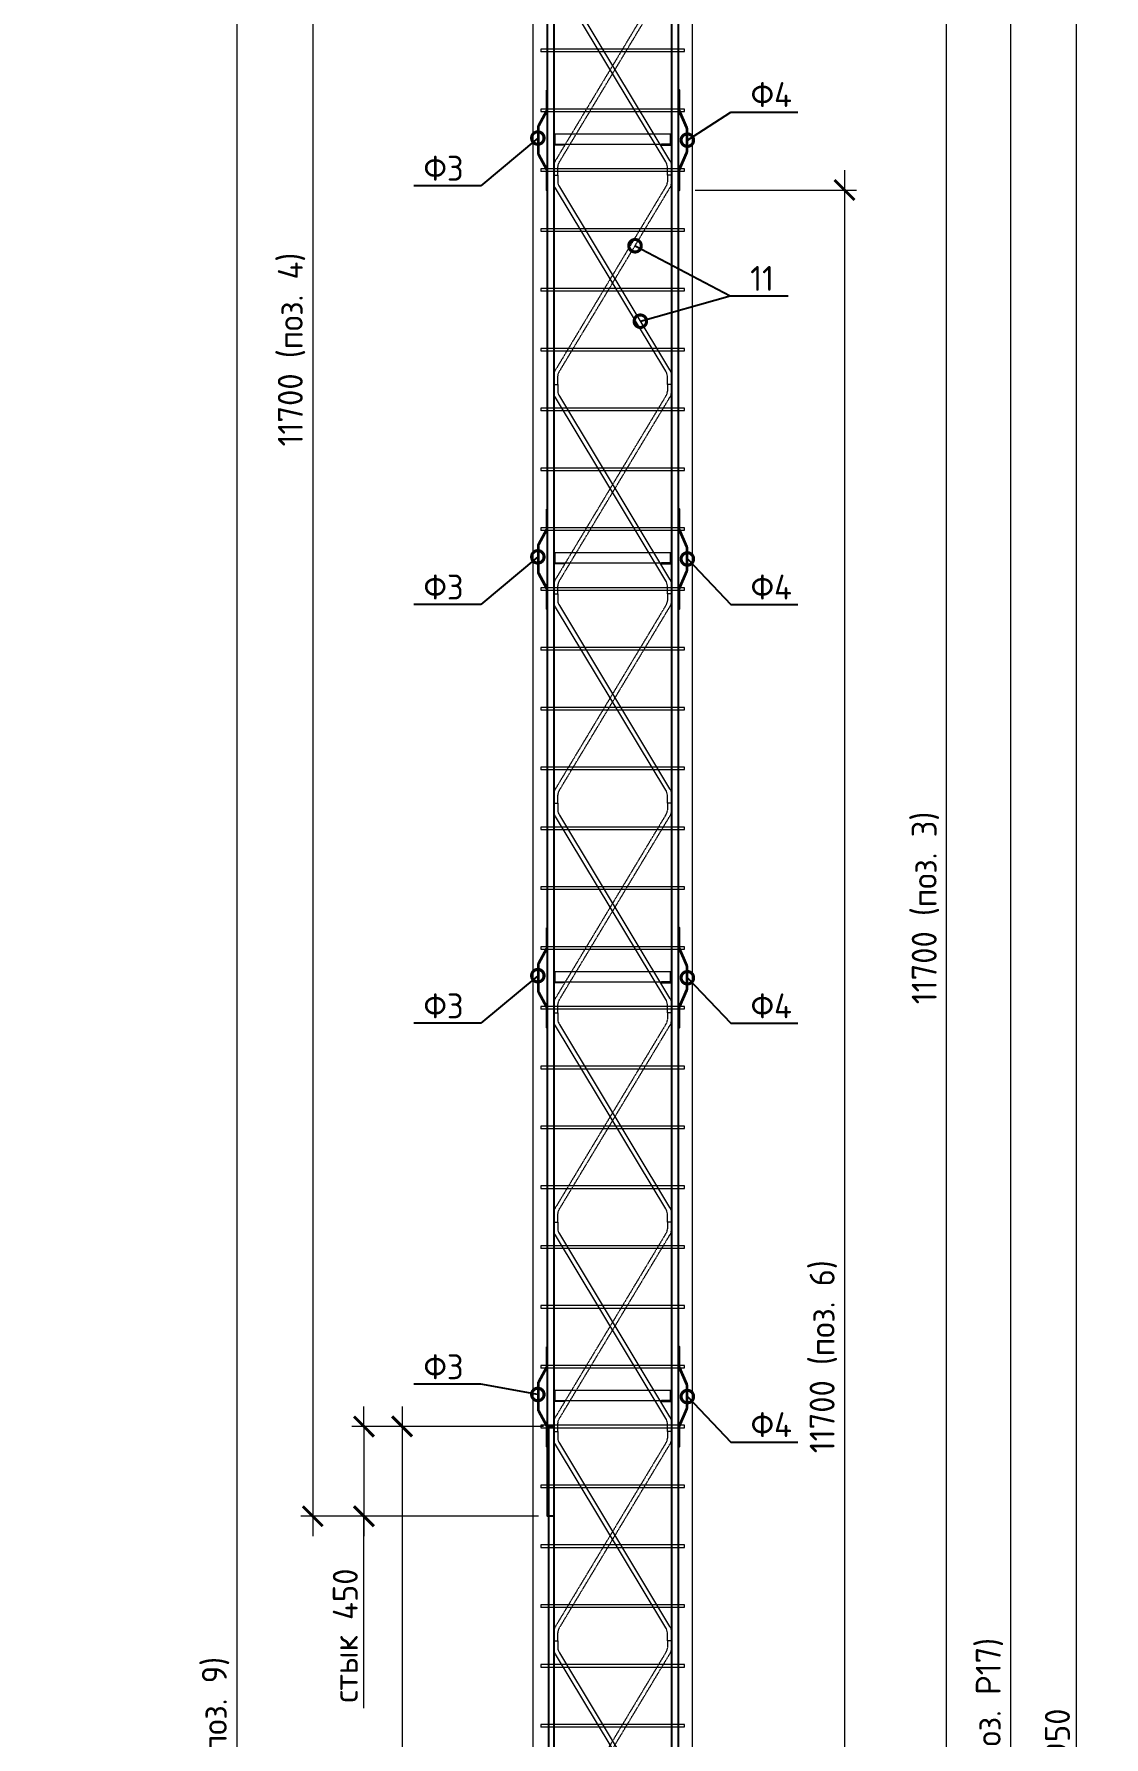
# Model space of a CAD drawing. Header units: millimetres. Extents: x -65574 to 111613, y -106550 to -50518.
# Drawn here: x 32121 to 37488, y -85459 to -76921 of the extents above; entities that cross this region are included whole.
import ezdxf
from ezdxf import colors
from ezdxf.entities.mleader import LeaderData, LeaderLine
from ezdxf.math import Vec2, Vec3

# ---------------------------------------------------------------- set-up
doc = ezdxf.new("R2010")
doc.units = ezdxf.units.MM
doc.linetypes.add('невидимая', pattern=[0.375, 0.25, -0.125])
doc.layers.get('Defpoints').update_dxf_attribs({"color": 6})
doc.layers.add('Dim', color=11, linetype='Continuous', lineweight=13)
doc.layers.add('ОПП_ОС_Размеры', color=7, linetype='Continuous', lineweight=25)
doc.styles.add('GOST-2.304_Type-B', font='GOST Common.ttf')
doc.dimstyles.new('УРСТ', dxfattribs={"dimtxt": 2.5, "dimasz": 2, "dimexe": 1.2, "dimexo": 1.5, "dimtad": 1, "dimdec": 0, "dimrnd": 1, "dimtxsty": 'GOST-2.304_Type-B', "dimblk": 'ARCHTICK', "dimcen": 2, "dimdle": 2, "dimazin": 3, "dimtfac": 1, "dimtdec": 0, "dimtmove": 1, "dimatfit": 0, "dimldrblk": 'NONE', "dimlwd": 15, "dimlwe": 15})

# ---------------------------------------------------------------- blocks, each defined once
blk = doc.blocks.new('_None')
blk = doc.blocks.new('_ArchTick')
at = {"color": 0, "linetype": 'ByBlock', "const_width": 0.15}
blk.add_lwpolyline([(-0.5, -0.5), (0.5, 0.5)], dxfattribs=at)
blk = doc.blocks.new('*D186')
at = {"color": 0, "lineweight": 15, "ltscale": 100, "transparency": 16777216}
for p, q in [((37020, -71052.8), (37020, -100652.8)), ((35393.2, -71152.8), (37080, -71152.8)), ((35393.2, -100552.8), (37080, -100552.8))]:
    blk.add_line(p, q, dxfattribs=at)
at = {"layer": 'Defpoints', "color": 0, "lineweight": -2, "ltscale": 100, "transparency": 16777216}
for p in [(35318.2, -71152.8), (35318.2, -100552.8), (37020, -100552.8)]:
    blk.add_point(p, dxfattribs=at)
at = {"color": 0, "lineweight": 15, "ltscale": 100, "transparency": 16777216, "xscale": 100, "yscale": 100, "zscale": 100}
for p, rotation in [((37020, -71152.8), 90), ((37020, -100552.8), 270)]:
    blk.add_blockref('_ArchTick', p, dxfattribs=dict(at, rotation=rotation))
at = {"color": 0, "lineweight": 15, "ltscale": 100, "transparency": 16777216, "insert": (36913.8, -85852.8), "char_height": 125, "attachment_point": 5, "rotation": 90, "style": 'GOST-2.304_Type-B'}
blk.add_mtext('\\A1;14х2100=29400 (поз. Р17)', dxfattribs=at)
blk = doc.blocks.new('_DotSmall')
at = {"color": 0, "linetype": 'ByBlock', "const_width": 0.5}
blk.add_lwpolyline([(-0.0625, 0, 1), (0.0625, 0, 1)], format="xyb", close=True, dxfattribs=at)
blk = doc.blocks.new('*U170')
at = {"lineweight": 15}
blk.add_lwpolyline([(-360, -6), (360, -6), (360, 6), (-360, 6), (-360, -7)], dxfattribs=at)
blk = doc.blocks.new('*U171')
at = {"color": 0, "linetype": 'ByBlock', "lineweight": -2, "transparency": 16777216}
for p in [(0, 0), (0, -300), (0, -600), (0, -900), (0, -1200), (0, -1500), (0, -1800), (0, -2100), (0, -2400), (0, -2700), (0, -3000), (0, -3300), (0, -3600), (0, -3900), (0, -4200), (0, -4500), (0, -4800), (0, -5100), (0, -5400), (0, -5700)]:
    blk.add_blockref('*U170', p, dxfattribs=at)
blk = doc.blocks.new('*U172')
at = {"lineweight": 15}
for points in [[(-245, -27.5), (-295, -27.5), (-295, 22.5), (-290, 22.5), (-290, -22.5), (-245, -22.5), (-245, -22.5)], [(245, -27.5), (295, -27.5), (295, 22.5), (290, 22.5), (290, -22.5), (245, -22.5), (245, -22.5)]]:
    blk.add_lwpolyline(points, close=True, dxfattribs=at)
blk.add_lwpolyline([(-263, -22.5), (290, -22.5), (290, 27.5), (-290, 27.5), (-290, -22.5)], dxfattribs=at)
blk = doc.blocks.new('*U173')
at = {"color": 0, "linetype": 'ByBlock', "lineweight": -2, "transparency": 16777216}
for p in [(0, -6300), (0, -8400), (0, -10500), (0, -12600)]:
    blk.add_blockref('*U172', p, dxfattribs=at)
blk = doc.blocks.new('dthysq')
at = {"lineweight": 15}
blk.add_lwpolyline([(25238.9, -216.1), (25238.9, -175), (25258.9, -175), (25258.9, -209.1, 0.168934), (25267.5, -234), (25820.2, -1152.1, -0.168934), (25828.9, -1177), (25828.9, -1225), (25808.9, -1225), (25808.9, -1183.9, 0.168934), (25800.2, -1159.1), (25247.5, -240.9, -0.168934)], format="xyb", close=True, dxfattribs=at)
at = {"linetype": 'невидимая', "lineweight": 15, "ltscale": 7}
blk.add_lwpolyline([(25828.9, -216.1), (25828.9, -175), (25808.9, -175), (25808.9, -209.1, -0.168934), (25800.2, -234), (25247.5, -1152.1, 0.168934), (25238.9, -1177), (25238.9, -1225), (25258.9, -1225), (25258.9, -1183.9, -0.168934), (25267.5, -1159.1), (25820.2, -240.9, 0.168934)], format="xyb", close=True, dxfattribs=at)
blk = doc.blocks.new('*U174')
blk.add_blockref('dthysq', (-25533.9, 700))
blk = doc.blocks.new('*U175')
at = {"color": 0, "linetype": 'ByBlock', "lineweight": -2, "transparency": 16777216}
for p in [(0, -6300), (0, -7350), (0, -8400), (0, -9450), (0, -10500), (0, -11550), (0, -12600), (0, -13650), (0, -14700)]:
    blk.add_blockref('*U174', p, dxfattribs=at)
blk = doc.blocks.new('*D188')
at = {"color": 0, "lineweight": 15, "transparency": 16777216}
for p, q in [((37348.4, -69952.8), (37348.4, -101102.8)), ((36418.4, -70052.8), (37408.4, -70052.8)), ((35404.2, -101002.8), (37408.4, -101002.8))]:
    blk.add_line(p, q, dxfattribs=at)
at = {"layer": 'Defpoints', "color": 0, "lineweight": -2, "transparency": 16777216}
for p in [(36343.4, -70052.8), (35329.2, -101002.8), (37348.4, -101002.8)]:
    blk.add_point(p, dxfattribs=at)
at = {"color": 0, "lineweight": 15, "transparency": 16777216, "xscale": 100, "yscale": 100, "zscale": 100}
for p, rotation in [((37348.4, -70052.8), 90), ((37348.4, -101002.8), 270)]:
    blk.add_blockref('_ArchTick', p, dxfattribs=dict(at, rotation=rotation))
at = {"color": 0, "lineweight": 15, "transparency": 16777216, "insert": (37254.7, -85527.8), "char_height": 125, "attachment_point": 5, "rotation": 90, "style": 'GOST-2.304_Type-B'}
blk.add_mtext('\\A1;30950', dxfattribs=at)
blk = doc.blocks.new('*U176')
at = {"lineweight": 15}
blk.add_lwpolyline([(-360, -6), (360, -6), (360, 6), (-360, 6), (-360, -7)], dxfattribs=at)
blk = doc.blocks.new('*U177')
at = {"color": 0, "linetype": 'ByBlock', "lineweight": -2, "transparency": 16777216}
for p in [(0, 0), (0, -300), (0, -600), (0, -900), (0, -1200), (0, -1500), (0, -1800), (0, -2100), (0, -2400), (0, -2700), (0, -3000), (0, -3300), (0, -3600), (0, -3900), (0, -4200), (0, -4500), (0, -4800), (0, -5100), (0, -5400), (0, -5700), (0, -6000), (0, -6300), (0, -6600), (0, -6900), (0, -7200), (0, -7500), (0, -7800), (0, -8100), (0, -8400)]:
    blk.add_blockref('*U176', p, dxfattribs=at)
blk = doc.blocks.new('*D189')
at = {"color": 0, "lineweight": 15, "transparency": 16777216}
for p, q in [((33138, -70902.8), (33138, -100802.8)), ((34588.2, -71002.8), (33078, -71002.8)), ((34588.2, -100702.8), (33078, -100702.8))]:
    blk.add_line(p, q, dxfattribs=at)
at = {"layer": 'Defpoints', "color": 0, "lineweight": -2, "transparency": 16777216}
for p in [(34663.2, -71002.8), (33138, -100702.8), (34663.2, -100702.8)]:
    blk.add_point(p, dxfattribs=at)
at = {"color": 0, "lineweight": 15, "transparency": 16777216, "xscale": 100, "yscale": 100, "zscale": 100}
for p, rotation in [((33138, -71002.8), 90), ((33138, -100702.8), 270)]:
    blk.add_blockref('_ArchTick', p, dxfattribs=dict(at, rotation=rotation))
at = {"color": 0, "lineweight": -2, "transparency": 16777216, "insert": (33031.8, -85852.8), "char_height": 125, "attachment_point": 5, "rotation": 90, "style": 'GOST-2.304_Type-B'}
blk.add_mtext('\\A1;99х300=29700 (поз. 9)', dxfattribs=at)
blk = doc.blocks.new('ываыуааыу')
at = {"color": 3, "lineweight": -2}
blk.add_lwpolyline([(109751.9, 31840.3), (109836.7, 31803, 0.103926), (109840.8, 31802.1), (109938.6, 31802.1), (109938.6, 31797.1), (109838.7, 31797.1, -0.103926), (109834.7, 31798), (109749.8, 31835.3, 0.103926), (109745.8, 31836.1), (109631.5, 31836.1, 0.103926), (109627.4, 31835.3), (109542.6, 31798, -0.103926), (109538.5, 31797.1), (109438.6, 31797.1), (109438.6, 31802.1), (109536.5, 31802.1, 0.103926), (109540.5, 31803), (109625.3, 31840.3, -0.103926), (109629.4, 31841.1), (109747.9, 31841.1, -0.103926)], format="xyb", close=True, dxfattribs=at)
blk = doc.blocks.new('ФИКСАТОРРРРР')
at = {"color": 6, "lineweight": -2}
blk.add_lwpolyline([(109575.7, -70972.8), (109477.9, -70972.8, -0.126741), (109473, -70971.5), (109399.6, -70931, 0.126741), (109394.8, -70929.8), (109325.7, -70929.8), (109256.7, -70929.8, 0.126741), (109251.8, -70931), (109178.4, -70971.5, -0.126741), (109173.6, -70972.8), (109075.7, -70972.8), (109075.7, -70977.8), (109175.6, -70977.8, 0.126741), (109180.4, -70976.5), (109253.9, -70936, -0.126741), (109258.7, -70934.8), (109325.7, -70934.8), (109392.8, -70934.8, -0.126741), (109397.6, -70936), (109471, -70976.5, 0.126741), (109475.8, -70977.8), (109575.7, -70977.8)], format="xyb", close=True, dxfattribs=at)
blk = doc.blocks.new('*D470')
at = {"color": 0, "lineweight": 15, "ltscale": 100, "transparency": 16777216}
for p, q in [((33519, -72552.8), (33519, -84452.8)), ((34652.2, -72652.8), (33459, -72652.8)), ((34652.2, -84352.8), (33459, -84352.8))]:
    blk.add_line(p, q, dxfattribs=at)
at = {"layer": 'Defpoints', "color": 0, "lineweight": -2, "ltscale": 100, "transparency": 16777216}
for p in [(34727.2, -72652.8), (33519, -84352.8), (34727.2, -84352.8)]:
    blk.add_point(p, dxfattribs=at)
at = {"color": 0, "lineweight": 15, "ltscale": 100, "transparency": 16777216, "xscale": 100, "yscale": 100, "zscale": 100}
for p, rotation in [((33519, -72652.8), 90), ((33519, -84352.8), 270)]:
    blk.add_blockref('_ArchTick', p, dxfattribs=dict(at, rotation=rotation))
at = {"color": 0, "lineweight": 15, "ltscale": 100, "transparency": 16777216, "insert": (33412.7, -78502.8), "char_height": 125, "attachment_point": 5, "rotation": 90, "style": 'GOST-2.304_Type-B'}
blk.add_mtext('\\A1;11700 (поз. 4)', dxfattribs=at)
blk = doc.blocks.new('*D472')
at = {"color": 0, "lineweight": 15, "transparency": 16777216}
for p, q in [((33967.2, -83802.8), (33967.2, -95702.8)), ((34677.2, -83902.8), (33907.2, -83902.8)), ((34652.2, -95602.8), (33907.2, -95602.8))]:
    blk.add_line(p, q, dxfattribs=at)
at = {"layer": 'Defpoints', "color": 0, "lineweight": -2, "transparency": 16777216}
for p in [(34752.2, -83902.8), (33967.2, -95602.8), (34727.2, -95602.8)]:
    blk.add_point(p, dxfattribs=at)
at = {"color": 0, "lineweight": 15, "transparency": 16777216, "xscale": 100, "yscale": 100, "zscale": 100}
for p, rotation in [((33967.2, -83902.8), 90), ((33967.2, -95602.8), 270)]:
    blk.add_blockref('_ArchTick', p, dxfattribs=dict(at, rotation=rotation))
at = {"color": 0, "lineweight": 15, "transparency": 16777216, "insert": (33861, -89752.8), "char_height": 125, "attachment_point": 5, "rotation": 90, "style": 'GOST-2.304_Type-B'}
blk.add_mtext('\\A1;11700 (поз. 7)', dxfattribs=at)
blk = doc.blocks.new('*D473')
at = {"color": 0, "lineweight": 15, "transparency": 16777216}
for p, q in [((33776, -83902.8), (33776, -83802.8)), ((34652.2, -83902.8), (33716, -83902.8)), ((33776, -83902.8), (33776, -84352.8)), ((33776, -83902.8), (33776, -84352.8)), ((34652.2, -84352.8), (33716, -84352.8)), ((33776, -84352.8), (33776, -84452.8)), ((33776, -85315.9), (33776, -84352.8))]:
    blk.add_line(p, q, dxfattribs=at)
at = {"layer": 'Defpoints', "color": 0, "lineweight": -2, "transparency": 16777216}
for p in [(34727.2, -83902.8), (33776, -84352.8), (34727.2, -84352.8)]:
    blk.add_point(p, dxfattribs=at)
at = {"color": 0, "lineweight": 15, "transparency": 16777216, "xscale": 100, "yscale": 100, "zscale": 100}
for p, rotation in [((33776, -83902.8), 270), ((33776, -84352.8), 90)]:
    blk.add_blockref('_ArchTick', p, dxfattribs=dict(at, rotation=rotation))
at = {"color": 0, "lineweight": 15, "transparency": 16777216, "insert": (33682.3, -84950.8), "char_height": 125, "attachment_point": 5, "rotation": 90, "style": 'GOST-2.304_Type-B'}
blk.add_mtext('\\A1;стык 450', dxfattribs=at)
blk = doc.blocks.new('*D480')
at = {"color": 0, "lineweight": 15, "transparency": 16777216}
for p, q in [((36698.7, -87252.8), (36698.7, -75352.8)), ((35415.2, -75452.8), (36758.7, -75452.8)), ((35415.2, -87152.8), (36758.7, -87152.8))]:
    blk.add_line(p, q, dxfattribs=at)
at = {"layer": 'Defpoints', "color": 0, "lineweight": -2, "transparency": 16777216}
for p in [(35340.2, -75452.8), (36698.7, -75452.8), (35340.2, -87152.8)]:
    blk.add_point(p, dxfattribs=at)
at = {"color": 0, "lineweight": 15, "transparency": 16777216, "xscale": 100, "yscale": 100, "zscale": 100}
for p, rotation in [((36698.7, -75452.8), 90), ((36698.7, -87152.8), 270)]:
    blk.add_blockref('_ArchTick', p, dxfattribs=dict(at, rotation=rotation))
at = {"color": 0, "lineweight": 15, "transparency": 16777216, "insert": (36592.5, -81302.8), "char_height": 125, "attachment_point": 5, "rotation": 90, "style": 'GOST-2.304_Type-B'}
blk.add_mtext('\\A1;11700 (поз. 3)', dxfattribs=at)
blk = doc.blocks.new('*D482')
at = {"layer": 'Defpoints', "color": 0, "lineweight": -2, "transparency": 16777216}
for p in [(35362.2, -77702.8), (35362.2, -89402.8), (36186.8, -89402.8)]:
    blk.add_point(p, dxfattribs=at)
at = {"layer": 'ОПП_ОС_Размеры', "color": 0, "lineweight": 15, "transparency": 16777216}
for p, q in [((36186.8, -77602.8), (36186.8, -89502.8)), ((35437.2, -77702.8), (36246.8, -77702.8)), ((35437.2, -89402.8), (36246.8, -89402.8))]:
    blk.add_line(p, q, dxfattribs=at)
at = {"layer": 'ОПП_ОС_Размеры', "color": 0, "lineweight": 15, "transparency": 16777216, "xscale": 100, "yscale": 100, "zscale": 100}
for p, rotation in [((36186.8, -77702.8), 90), ((36186.8, -89402.8), 270)]:
    blk.add_blockref('_ArchTick', p, dxfattribs=dict(at, rotation=rotation))
at = {"layer": 'ОПП_ОС_Размеры', "color": 0, "lineweight": -2, "transparency": 16777216, "insert": (36080.5, -83552.8), "char_height": 125, "attachment_point": 5, "rotation": 90, "style": 'GOST-2.304_Type-B'}
blk.add_mtext('\\A1;11700 (поз. 6)', dxfattribs=at)

msp = doc.modelspace()

# ---------------------------------------------------------------- linework, layer by layer
at = {"color": 0, "linetype": 'невидимая', "lineweight": 5, "ltscale": 10}
for p, q in [((34623.2, -70052.8), (34623.2, -101002.8)), ((35423.2, -70052.8), (35423.2, -101002.8))]:
    msp.add_line(p, q, dxfattribs=at)
at = {"color": 0, "lineweight": -2}
for points in [[(34696.2, -72652.8), (34728.2, -72652.8), (34728.2, -84352.8), (34696.2, -84352.8), (34696.2, -72652.8), (34728.2, -72652.8)], [(35318.2, -75452.8), (35318.2, -87152.8), (35354.2, -87152.8), (35354.2, -75452.8), (35318.2, -75452.8)], [(34703.2, -83902.8), (34728.2, -83902.8), (34728.2, -95602.8), (34703.2, -95602.8), (34703.2, -83902.8), (34728.2, -83902.8)]]:
    msp.add_lwpolyline(points, dxfattribs=at)

# ---------------------------------------------------------------- block references
for name, p in [('*U175', (35023.2, -70802.8)), ('*U177', (35023.2, -71002.8)), ('*U173', (35023.2, -71150.3)), ('*U171', (35023.2, -79702.8))]:
    msp.add_blockref(name, p, dxfattribs=at)
at = {"lineweight": -2, "rotation": 90}
for p in [(-36281.6, -186778.5), (-36281.6, -188878.5), (-36281.6, -190978.5), (-36281.6, -193078.5)]:
    msp.add_blockref('ФИКСАТОРРРРР', p, dxfattribs=at)
at = {"lineweight": -2, "xscale": -1, "rotation": 270}
for p in [(3557.1, -187141.4), (3557.1, -189241.4), (3557.1, -191341.4), (3557.1, -193441.4)]:
    msp.add_blockref('ываыуааыу', p, dxfattribs=at)

# ---------------------------------------------------------------- dimensions: what is measured, and where the dimension line sits
at = {"color": 0, "lineweight": 15}
dim = msp.add_linear_dim(base=(37348.4, -101002.8), p1=(36343.4, -70052.8), p2=(35329.2, -101002.8), angle=90, dimstyle='УРСТ', override={"dimscale": 0}, dxfattribs=at)
dim.commit()
dim.dimension.update_dxf_attribs({"geometry": '*D188', "text_midpoint": (37254.7, -85527.8)})
at = {"color": 0, "lineweight": -2}
dim = msp.add_linear_dim(base=(33138, -100702.8), p1=(34663.2, -71002.8), p2=(34663.2, -100702.8), angle=90, text='99х300=29700 (поз. 9)', dimstyle='УРСТ', override={"dimscale": 0}, dxfattribs=at)
dim.commit()
dim.dimension.update_dxf_attribs({"geometry": '*D189', "text_midpoint": (33031.8, -85852.8)})
at = {"color": 0, "lineweight": 15, "ltscale": 100}
for base, p1, p2, text, picture, middle in [((37020, -100552.8), (35318.2, -71152.8), (35318.2, -100552.8), '14х2100=29400 (поз. Р17)', '*D186', (36913.8, -85852.8)), ((33519, -84352.8), (34727.2, -72652.8), (34727.2, -84352.8), '<> (поз. 4)', '*D470', (33412.7, -78502.8))]:
    dim = msp.add_linear_dim(base=base, p1=p1, p2=p2, angle=90, text=text, dimstyle='УРСТ', override={"dimscale": 0}, dxfattribs=at)
    dim.commit()
    dim.dimension.update_dxf_attribs({"geometry": picture, "text_midpoint": middle})
at = {"color": 0, "lineweight": 15}
for base, p1, p2, text, picture, middle in [((36698.7, -75452.8), (35340.2, -87152.8), (35340.2, -75452.8), '<> (поз. 3)', '*D480', (36592.5, -81302.8)), ((33967.2, -95602.8), (34752.2, -83902.8), (34727.2, -95602.8), '<> (поз. 7)', '*D472', (33861, -89752.8))]:
    dim = msp.add_linear_dim(base=base, p1=p1, p2=p2, angle=90, text=text, dimstyle='УРСТ', override={"dimscale": 0}, dxfattribs=at)
    dim.commit()
    dim.dimension.update_dxf_attribs({"geometry": picture, "text_midpoint": middle})
dim = msp.add_linear_dim(base=(33776, -84352.8), p1=(34727.2, -83902.8), p2=(34727.2, -84352.8), angle=90, text='стык <>', dimstyle='УРСТ', override={"dimscale": 0}, dxfattribs=at)
dim.commit()
dim.dimension.update_dxf_attribs({"geometry": '*D473', "text_midpoint": (33815.6, -84950.8), "dimtype": 160})
at = {"layer": 'ОПП_ОС_Размеры', "lineweight": -2}
dim = msp.add_linear_dim(base=(36186.8, -89402.8), p1=(35362.2, -77702.8), p2=(35362.2, -89402.8), angle=90, text='<> (поз. 6)', dimstyle='УРСТ', override={"dimscale": 0}, dxfattribs=at)
dim.commit()
dim.dimension.update_dxf_attribs({"geometry": '*D482', "text_midpoint": (36080.5, -83552.8)})

# ---------------------------------------------------------------- leaders
at = {"color": 0, "lineweight": 15, "ltscale": 100}
ml = msp.add_multileader_mtext('Standard', dxfattribs=at)
ml.set_content('Ф4', style='GOST-2.304_Type-B')
ml.set_leader_properties()
ml.set_arrow_properties(name='DOTSMALL')
ml.build(insert=Vec2(0, 0))
ml.multileader.update_dxf_attribs({"text_left_attachment_type": 6, "text_right_attachment_type": 6, "dogleg_length": 1, "arrow_head_size": 125, "scale": 50})
ctx = ml.context
ctx.base_point, ctx.scale, ctx.char_height, ctx.arrow_head_size, ctx.landing_gap_size, ctx.plane_origin = Vec3(35665.7, -77311.9), 50, 125, 125, 50, Vec3(35838.3, -78014.2)
ctx.left_attachment, ctx.right_attachment = 6, 6
notes = []
notes.append((ctx, [(0, (1, 1, 0), (35615.7, -77311.9), (1, 0), 50, [(0, [(35398.2, -77452.8)], 0, [])])]))
ctx.mtext.insert, ctx.mtext.flow_direction = Vec3(35715.7, -77161.9), 5
ml = msp.add_multileader_mtext('Standard', dxfattribs=at)
ml.set_content('Ф3', style='GOST-2.304_Type-B')
ml.set_leader_properties()
ml.set_arrow_properties(name='DOTSMALL')
ml.build(insert=Vec2(0, 0))
ml.multileader.update_dxf_attribs({"text_left_attachment_type": 6, "text_right_attachment_type": 6, "dogleg_length": 1, "arrow_head_size": 125, "scale": 50})
ctx = ml.context
ctx.base_point, ctx.scale, ctx.char_height, ctx.arrow_head_size, ctx.landing_gap_size, ctx.plane_origin = Vec3(34024.5, -77681.2), 50, 125, 125, 50, Vec3(34208.1, -78014.2)
ctx.left_attachment, ctx.right_attachment = 6, 6
notes.append((ctx, [(0, (1, 1, 0), (34362, -77681.2), (-1, 0), 50, [(0, [(34648.2, -77442.2)], 0, [])])]))
ctx.mtext.insert, ctx.mtext.flow_direction = Vec3(34074.5, -77531.2), 5
ml = msp.add_multileader_mtext('Standard', dxfattribs=at)
ml.set_content('11', style='GOST-2.304_Type-B')
ml.set_leader_properties()
ml.set_arrow_properties(name='DOTSMALL')
ml.build(insert=Vec2(0, 0))
ml.multileader.update_dxf_attribs({"text_left_attachment_type": 6, "text_right_attachment_type": 6, "dogleg_length": 1, "arrow_head_size": 125, "scale": 50})
ctx = ml.context
ctx.base_point, ctx.scale, ctx.char_height, ctx.arrow_head_size, ctx.landing_gap_size, ctx.plane_origin = Vec3(35663.4, -78233.6), 50, 125, 125, 50, Vec3(35865.2, -78615.9)
ctx.left_attachment, ctx.right_attachment = 6, 6
notes.append((ctx, [(0, (1, 1, 0), (35613.4, -78233.6), (1, 0), 50, [(0, [(35135.8, -77982.3)], 0, []), (1, [(35162.5, -78360.7)], 0, [])])]))
ctx.mtext.insert, ctx.mtext.flow_direction = Vec3(35713.4, -78083.6), 5
ml = msp.add_multileader_mtext('Standard', dxfattribs=at)
ml.set_content('Ф3', style='GOST-2.304_Type-B')
ml.set_leader_properties()
ml.set_arrow_properties(name='DOTSMALL')
ml.build(insert=Vec2(0, 0))
ml.multileader.update_dxf_attribs({"text_left_attachment_type": 6, "text_right_attachment_type": 6, "dogleg_length": 1, "arrow_head_size": 125, "scale": 50})
ctx = ml.context
ctx.base_point, ctx.scale, ctx.char_height, ctx.arrow_head_size, ctx.landing_gap_size, ctx.plane_origin = Vec3(34024.5, -79781.2), 50, 125, 125, 50, Vec3(34208.1, -80114.2)
ctx.left_attachment, ctx.right_attachment = 6, 6
notes.append((ctx, [(0, (1, 1, 0), (34362, -79781.2), (-1, 0), 50, [(0, [(34648.2, -79542.2)], 0, [])])]))
ctx.mtext.insert, ctx.mtext.flow_direction = Vec3(34074.5, -79631.2), 5
ml = msp.add_multileader_mtext('Standard', dxfattribs=at)
ml.set_content('Ф4', style='GOST-2.304_Type-B')
ml.set_leader_properties()
ml.set_arrow_properties(name='DOTSMALL')
ml.build(insert=Vec2(0, 0))
ml.multileader.update_dxf_attribs({"text_left_attachment_type": 6, "text_right_attachment_type": 6, "dogleg_length": 1, "arrow_head_size": 125, "scale": 50})
ctx = ml.context
ctx.base_point, ctx.scale, ctx.char_height, ctx.arrow_head_size, ctx.landing_gap_size, ctx.plane_origin = Vec3(35665.7, -79781.2), 50, 125, 125, 50, Vec3(35838.3, -80114.2)
ctx.left_attachment, ctx.right_attachment = 6, 6
notes.append((ctx, [(0, (1, 1, 0), (35615.7, -79781.2), (1, 0), 50, [(0, [(35398.2, -79552.8)], 0, [])])]))
ctx.mtext.insert, ctx.mtext.flow_direction = Vec3(35715.7, -79631.2), 5
ml = msp.add_multileader_mtext('Standard', dxfattribs=at)
ml.set_content('Ф3', style='GOST-2.304_Type-B')
ml.set_leader_properties()
ml.set_arrow_properties(name='DOTSMALL')
ml.build(insert=Vec2(0, 0))
ml.multileader.update_dxf_attribs({"text_left_attachment_type": 6, "text_right_attachment_type": 6, "dogleg_length": 1, "arrow_head_size": 125, "scale": 50})
ctx = ml.context
ctx.base_point, ctx.scale, ctx.char_height, ctx.arrow_head_size, ctx.landing_gap_size, ctx.plane_origin = Vec3(34024.5, -81881.2), 50, 125, 125, 50, Vec3(34208.1, -82214.2)
ctx.left_attachment, ctx.right_attachment = 6, 6
notes.append((ctx, [(0, (1, 1, 0), (34362, -81881.2), (-1, 0), 50, [(0, [(34648.2, -81642.2)], 0, [])])]))
ctx.mtext.insert, ctx.mtext.flow_direction = Vec3(34074.5, -81731.2), 5
ml = msp.add_multileader_mtext('Standard', dxfattribs=at)
ml.set_content('Ф4', style='GOST-2.304_Type-B')
ml.set_leader_properties()
ml.set_arrow_properties(name='DOTSMALL')
ml.build(insert=Vec2(0, 0))
ml.multileader.update_dxf_attribs({"text_left_attachment_type": 6, "text_right_attachment_type": 6, "dogleg_length": 1, "arrow_head_size": 125, "scale": 50})
ctx = ml.context
ctx.base_point, ctx.scale, ctx.char_height, ctx.arrow_head_size, ctx.landing_gap_size, ctx.plane_origin = Vec3(35665.7, -81881.2), 50, 125, 125, 50, Vec3(35838.3, -82214.2)
ctx.left_attachment, ctx.right_attachment = 6, 6
notes.append((ctx, [(0, (1, 1, 0), (35615.7, -81881.2), (1, 0), 50, [(0, [(35398.2, -81652.8)], 0, [])])]))
ctx.mtext.insert, ctx.mtext.flow_direction = Vec3(35715.7, -81731.2), 5
ml = msp.add_multileader_mtext('Standard', dxfattribs=at)
ml.set_content('Ф3', style='GOST-2.304_Type-B')
ml.set_leader_properties()
ml.set_arrow_properties(name='DOTSMALL')
ml.build(insert=Vec2(0, 0))
ml.multileader.update_dxf_attribs({"text_left_attachment_type": 6, "text_right_attachment_type": 6, "dogleg_length": 1, "arrow_head_size": 125, "scale": 50})
ctx = ml.context
ctx.base_point, ctx.scale, ctx.char_height, ctx.arrow_head_size, ctx.landing_gap_size, ctx.plane_origin = Vec3(34024.5, -83690.9), 50, 125, 125, 50, Vec3(34208.1, -84314.2)
ctx.left_attachment, ctx.right_attachment = 6, 6
notes.append((ctx, [(0, (1, 1, 0), (34362, -83690.9), (-1, 0), 50, [(0, [(34648.2, -83742.2)], 0, [])])]))
ctx.mtext.insert, ctx.mtext.flow_direction = Vec3(34074.5, -83540.9), 5
ml = msp.add_multileader_mtext('Standard', dxfattribs=at)
ml.set_content('Ф4', style='GOST-2.304_Type-B')
ml.set_leader_properties()
ml.set_arrow_properties(name='DOTSMALL')
ml.build(insert=Vec2(0, 0))
ml.multileader.update_dxf_attribs({"text_left_attachment_type": 6, "text_right_attachment_type": 6, "dogleg_length": 1, "arrow_head_size": 125, "scale": 50})
ctx = ml.context
ctx.base_point, ctx.scale, ctx.char_height, ctx.arrow_head_size, ctx.landing_gap_size, ctx.plane_origin = Vec3(35665.7, -83981.2), 50, 125, 125, 50, Vec3(35838.3, -84314.2)
ctx.left_attachment, ctx.right_attachment = 6, 6
notes.append((ctx, [(0, (1, 1, 0), (35615.7, -83981.2), (1, 0), 50, [(0, [(35398.2, -83752.8)], 0, [])])]))
ctx.mtext.insert, ctx.mtext.flow_direction = Vec3(35715.7, -83831.2), 5
at = {"layer": 'Dim', "color": 0, "lineweight": 15, "ltscale": 100}
ml = msp.add_multileader_mtext('Standard', dxfattribs=at)
ml.set_content('{\\C0;3\\PА500C \\fISOCPEUR|b0|i0|c204|p34;%%C36\\fISOCPEUR|b0|i0|c0|p34; \\fISOCPEUR|b0|i0|c204|p34;шаг 140\\fISOCPEUR|b0|i0|c0|p34; \\fISOCPEUR|b0|i0|c204|p34;мм}', color=2, style='GOST-2.304_Type-B')
ml.set_leader_properties(color=256, linetype='ByLayer', lineweight=13)
ml.set_arrow_properties(name='NONE')
ml.build(insert=Vec2(0, 0))
ml.multileader.update_dxf_attribs({"has_dogleg": 0, "text_left_attachment_type": 6, "text_right_attachment_type": 6, "dogleg_length": 0, "arrow_head_size": 125, "scale": 50})
ctx = ml.context
ctx.base_point, ctx.scale, ctx.char_height, ctx.arrow_head_size, ctx.landing_gap_size, ctx.plane_origin = Vec3(12378.9, -77418.4), 50, 125, 125, 100, Vec3(7968.5, -80043.1)
ctx.left_attachment, ctx.right_attachment, ctx.text_align_type = 6, 6, 1
notes.append((ctx, [(1, (1, 1, 0), (13453.9, -77418.4), (-1, 0), 0, [(1, [(13631.3, -77772.9)], 0, [])])]))
ctx.mtext.insert, ctx.mtext.width, ctx.mtext.alignment, ctx.mtext.flow_direction = Vec3(12916.4, -77268.4), 942.218, 2, 5
ml = msp.add_multileader_mtext('Standard', dxfattribs=at)
ml.set_content('{\\C0;6\\PА500C \\fISOCPEUR|b0|i0|c204|p34;%%C\\fISOCPEUR|b0|i0|c0|p34;22 \\fISOCPEUR|b0|i0|c204|p34;шаг 140\\fISOCPEUR|b0|i0|c0|p34; \\fISOCPEUR|b0|i0|c204|p34;мм}', color=2, style='GOST-2.304_Type-B')
ml.set_leader_properties(color=256, linetype='ByLayer', lineweight=13)
ml.set_arrow_properties(name='NONE')
ml.build(insert=Vec2(0, 0))
ml.multileader.update_dxf_attribs({"has_dogleg": 0, "text_left_attachment_type": 6, "text_right_attachment_type": 6, "dogleg_length": 0, "arrow_head_size": 125, "scale": 50})
ctx = ml.context
ctx.base_point, ctx.scale, ctx.char_height, ctx.arrow_head_size, ctx.landing_gap_size, ctx.plane_origin = Vec3(14309.9, -77878.1), 50, 125, 125, 100, Vec3(9816, -80502.9)
ctx.left_attachment, ctx.right_attachment, ctx.text_align_type = 6, 6, 1
notes.append((ctx, [(1, (1, 1, 0), (15384.9, -77878.1), (-1, 0), 0, [(1, [(15510.6, -78232.7)], 0, [])])]))
ctx.mtext.insert, ctx.mtext.width, ctx.mtext.alignment, ctx.mtext.flow_direction = Vec3(14847.4, -77728.1), 923.119, 2, 5
ml = msp.add_multileader_mtext('Standard', dxfattribs=at)
ml.set_content('{\\C0;4\\PА500C \\fISOCPEUR|b0|i0|c204|p34;%%C3\\fISOCPEUR|b0|i0|c0|p34;2 \\fISOCPEUR|b0|i0|c204|p34;шаг 140\\fISOCPEUR|b0|i0|c0|p34; \\fISOCPEUR|b0|i0|c204|p34;мм}', color=2, style='GOST-2.304_Type-B')
ml.set_leader_properties(color=256, linetype='ByLayer', lineweight=13)
ml.set_arrow_properties(name='NONE')
ml.build(insert=Vec2(0, 0))
ml.multileader.update_dxf_attribs({"has_dogleg": 0, "text_left_attachment_type": 6, "text_right_attachment_type": 6, "dogleg_length": 0, "arrow_head_size": 125, "scale": 50})
ctx = ml.context
ctx.base_point, ctx.scale, ctx.char_height, ctx.arrow_head_size, ctx.landing_gap_size, ctx.plane_origin = Vec3(9712.7, -78643.5), 50, 125, 125, 100, Vec3(3733.7, -81268.3)
ctx.left_attachment, ctx.right_attachment, ctx.text_align_type = 6, 6, 1
notes.append((ctx, [(0, (1, 1, 0), (9712.7, -78643.5), (1, 0), 0, [(1, [(9442.2, -78998.1)], 0, [])])]))
ctx.mtext.insert, ctx.mtext.width, ctx.mtext.alignment, ctx.mtext.flow_direction = Vec3(10250.2, -78493.5), 923.119, 2, 5
for ctx, leaders in notes:
    for number, flags, end, landing, length, lines in leaders:
        leader = LeaderData()
        leader.index, (leader.has_last_leader_line, leader.has_dogleg_vector, leader.attachment_direction) = number, flags
        leader.last_leader_point, leader.dogleg_vector, leader.dogleg_length = Vec3(end), Vec3(landing), length
        for number, points, colour, breaks in lines:
            line = LeaderLine()
            line.index, line.vertices, line.color, line.breaks = number, Vec3.list(points), colors.encode_raw_color(colour), breaks
            leader.lines.append(line)
        ctx.leaders.append(leader)

doc.saveas('drawing.dxf')
